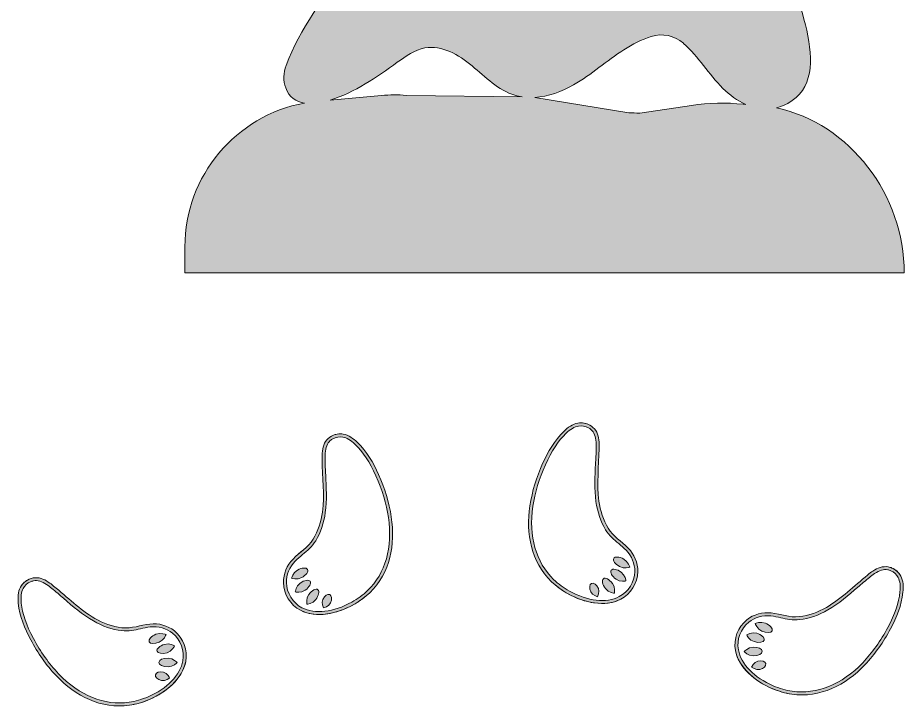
# Model space of a CAD drawing. Header units: millimetres. Extents: x 29 to 230, y -125 to -19.
# Drawn here: x 163.5 to 230.3, y -123.1 to -71 of the extents above; entities that cross this region are included whole.
import ezdxf

# ---------------------------------------------------------------- set-up
doc = ezdxf.new("R2010")
doc.units = ezdxf.units.MM
doc.header["$MEASUREMENT"] = 0
for name, color, linetype in [('e_0', 7, 'Continuous'), ('Layer 3', 7, 'Continuous'), ('Layer 4', 7, 'Continuous')]:
    doc.layers.add(name, color=color, linetype=linetype)

# ---------------------------------------------------------------- blocks, each defined once
blk = doc.blocks.new('block 4')
at = {"layer": 'e_0'}
h = blk.add_hatch(color=1, dxfattribs=at)
h.dxf.hatch_style = 2
edge = h.paths.add_edge_path()
edge.add_spline(control_points=[(187.143, -102.506), (187.058, -102.553), (186.978, -102.61), (186.906, -102.675), (186.581, -102.966), (186.476, -103.364), (186.446, -103.775), (186.434, -103.942), (186.434, -104.112), (186.437, -104.277), (186.464, -105.593), (186.639, -106.916), (186.458, -108.22), (186.36, -108.932), (186.139, -109.639), (185.765, -110.255), (185.364, -110.912), (184.767, -111.225), (184.252, -111.755), (183.797, -112.223), (183.521, -112.872), (183.531, -113.528), (183.544, -114.386), (184.055, -115.222), (184.82, -115.61), (186.013, -116.215), (187.552, -115.876), (188.777, -115.195), (189.251, -114.931), (189.678, -114.617), (190.02, -114.286), (191.577, -112.778), (191.96, -110.655), (191.649, -108.581), (191.484, -107.482), (191.147, -106.411), (190.693, -105.398), (190.295, -104.509), (189.798, -103.647), (189.094, -102.972), (188.794, -102.684), (188.442, -102.426), (188.032, -102.353), (187.73, -102.299), (187.411, -102.357), (187.143, -102.506), (187.143, -102.506), (187.143, -102.506), (187.143, -102.506)], knot_values=[0, 0, 0, 0, 1, 1, 1, 2, 2, 2, 3, 3, 3, 4, 4, 4, 5, 5, 5, 6, 6, 6, 7, 7, 7, 8, 8, 8, 9, 9, 9, 10, 10, 10, 11, 11, 11, 12, 12, 12, 13, 13, 13, 14, 14, 14, 15, 15, 15, 16, 16, 16, 16], degree=3, periodic=1)
edge = h.paths.add_edge_path()
edge.add_spline(control_points=[(187.252, -102.702), (187.477, -102.577), (187.747, -102.531), (187.993, -102.574), (188.296, -102.628), (188.596, -102.806), (188.939, -103.134), (189.529, -103.7), (190.022, -104.449), (190.488, -105.49), (190.956, -106.534), (191.272, -107.585), (191.426, -108.614), (191.765, -110.864), (191.209, -112.821), (189.863, -114.124), (189.531, -114.446), (189.118, -114.748), (188.668, -114.998), (187.307, -115.755), (185.906, -115.909), (184.921, -115.41), (184.236, -115.063), (183.768, -114.305), (183.756, -113.525), (183.747, -112.939), (183.986, -112.351), (184.413, -111.911), (184.59, -111.729), (184.783, -111.569), (184.97, -111.414), (185.32, -111.124), (185.681, -110.825), (185.957, -110.372), (186.326, -109.764), (186.57, -109.05), (186.681, -108.251), (186.811, -107.309), (186.76, -106.351), (186.711, -105.425), (186.691, -105.047), (186.67, -104.655), (186.662, -104.272), (186.659, -104.128), (186.658, -103.958), (186.67, -103.791), (186.702, -103.345), (186.821, -103.052), (187.056, -102.842), (187.115, -102.789), (187.181, -102.742), (187.252, -102.702)], knot_values=[0, 0, 0, 0, 0.352778, 0.352778, 0.352778, 0.705556, 0.705556, 0.705556, 1.058333, 1.058333, 1.058333, 1.411111, 1.411111, 1.411111, 1.763889, 1.763889, 1.763889, 2.116667, 2.116667, 2.116667, 2.469444, 2.469444, 2.469444, 2.822222, 2.822222, 2.822222, 3.175, 3.175, 3.175, 3.527778, 3.527778, 3.527778, 3.880556, 3.880556, 3.880556, 4.233333, 4.233333, 4.233333, 4.586111, 4.586111, 4.586111, 4.938889, 4.938889, 4.938889, 5.291667, 5.291667, 5.291667, 5.644444, 5.644444, 5.644444, 5.997222, 5.997222, 5.997222, 5.997222], degree=3, periodic=0)
edge.add_line((187.252, -102.702), (187.252, -102.702))
h = blk.add_hatch(color=1, dxfattribs=at)
h.dxf.hatch_style = 2
edge = h.paths.add_edge_path()
edge.add_spline(control_points=[(184.142, -113.2), (184.142, -113.2), (184.57, -113.336), (184.902, -113.152), (185.234, -112.967), (185.432, -112.69), (185.344, -112.532), (185.256, -112.374), (184.916, -112.395), (184.584, -112.58), (184.252, -112.764), (184.142, -113.2), (184.142, -113.2)], knot_values=[0, 0, 0, 0, 1, 1, 1, 2, 2, 2, 3, 3, 3, 4, 4, 4, 4], degree=3, periodic=1)
h = blk.add_hatch(color=1, dxfattribs=at)
h.dxf.hatch_style = 2
edge = h.paths.add_edge_path()
edge.add_spline(control_points=[(184.421, -114.23), (184.421, -114.23), (184.862, -114.316), (185.17, -114.094), (185.478, -113.872), (185.642, -113.573), (185.536, -113.427), (185.431, -113.28), (185.095, -113.341), (184.787, -113.563), (184.479, -113.785), (184.421, -114.23), (184.421, -114.23)], knot_values=[0, 0, 0, 0, 1, 1, 1, 2, 2, 2, 3, 3, 3, 4, 4, 4, 4], degree=3, periodic=1)
h = blk.add_hatch(color=1, dxfattribs=at)
h.dxf.hatch_style = 2
edge = h.paths.add_edge_path()
edge.add_spline(control_points=[(185.288, -115.154), (185.288, -115.154), (185.735, -115.106), (185.964, -114.804), (186.193, -114.501), (186.262, -114.167), (186.117, -114.058), (185.973, -113.949), (185.671, -114.106), (185.442, -114.409), (185.213, -114.712), (185.288, -115.154), (185.288, -115.154)], knot_values=[0, 0, 0, 0, 1, 1, 1, 2, 2, 2, 3, 3, 3, 4, 4, 4, 4], degree=3, periodic=1)
h = blk.add_hatch(color=1, dxfattribs=at)
h.dxf.hatch_style = 2
edge = h.paths.add_edge_path()
edge.add_spline(control_points=[(186.557, -115.417), (186.557, -115.417), (186.945, -115.324), (187.07, -115.048), (187.196, -114.772), (187.169, -114.49), (187.011, -114.418), (186.853, -114.346), (186.623, -114.512), (186.498, -114.788), (186.372, -115.063), (186.557, -115.417), (186.557, -115.417)], knot_values=[0, 0, 0, 0, 1, 1, 1, 2, 2, 2, 3, 3, 3, 4, 4, 4, 4], degree=3, periodic=1)
at = {"layer": 'e_0', "lineweight": 0}
for points, knots in [([(187.143, -102.506), (187.058, -102.553), (186.978, -102.61), (186.906, -102.675), (186.581, -102.966), (186.476, -103.364), (186.446, -103.775), (186.434, -103.942), (186.434, -104.112), (186.437, -104.277), (186.464, -105.593), (186.639, -106.916), (186.458, -108.22), (186.36, -108.932), (186.139, -109.639), (185.765, -110.255), (185.364, -110.912), (184.767, -111.225), (184.252, -111.755), (183.797, -112.223), (183.521, -112.872), (183.531, -113.528), (183.544, -114.386), (184.055, -115.222), (184.82, -115.61), (186.013, -116.215), (187.552, -115.876), (188.777, -115.195), (189.251, -114.931), (189.678, -114.617), (190.02, -114.286), (191.577, -112.778), (191.96, -110.655), (191.649, -108.581), (191.484, -107.482), (191.147, -106.411), (190.693, -105.398), (190.295, -104.509), (189.798, -103.647), (189.094, -102.972), (188.794, -102.684), (188.442, -102.426), (188.032, -102.353), (187.73, -102.299), (187.411, -102.357), (187.143, -102.506), (187.143, -102.506), (187.143, -102.506), (187.143, -102.506)], [0, 0, 0, 0, 1, 1, 1, 2, 2, 2, 3, 3, 3, 4, 4, 4, 5, 5, 5, 6, 6, 6, 7, 7, 7, 8, 8, 8, 9, 9, 9, 10, 10, 10, 11, 11, 11, 12, 12, 12, 13, 13, 13, 14, 14, 14, 15, 15, 15, 16, 16, 16, 16]), ([(187.252, -102.702), (187.477, -102.577), (187.747, -102.531), (187.993, -102.574), (188.296, -102.628), (188.596, -102.806), (188.939, -103.134), (189.529, -103.7), (190.022, -104.449), (190.488, -105.49), (190.956, -106.534), (191.272, -107.585), (191.426, -108.614), (191.765, -110.864), (191.209, -112.821), (189.863, -114.124), (189.531, -114.446), (189.118, -114.748), (188.668, -114.998), (187.307, -115.755), (185.906, -115.909), (184.921, -115.41), (184.236, -115.063), (183.768, -114.305), (183.756, -113.525), (183.747, -112.939), (183.986, -112.351), (184.413, -111.911), (184.59, -111.729), (184.783, -111.569), (184.97, -111.414), (185.32, -111.124), (185.681, -110.825), (185.957, -110.372), (186.326, -109.764), (186.57, -109.05), (186.681, -108.251), (186.811, -107.309), (186.76, -106.351), (186.711, -105.425), (186.691, -105.047), (186.67, -104.655), (186.662, -104.272), (186.659, -104.128), (186.658, -103.958), (186.67, -103.791), (186.702, -103.345), (186.821, -103.052), (187.056, -102.842), (187.115, -102.789), (187.181, -102.742), (187.252, -102.702)], [0, 0, 0, 0, 1, 1, 1, 2, 2, 2, 3, 3, 3, 4, 4, 4, 5, 5, 5, 6, 6, 6, 7, 7, 7, 8, 8, 8, 9, 9, 9, 10, 10, 10, 11, 11, 11, 12, 12, 12, 13, 13, 13, 14, 14, 14, 15, 15, 15, 16, 16, 16, 17, 17, 17, 17]), ([(184.142, -113.2), (184.142, -113.2), (184.57, -113.336), (184.902, -113.152), (185.234, -112.967), (185.432, -112.69), (185.344, -112.532), (185.256, -112.374), (184.916, -112.395), (184.584, -112.58), (184.252, -112.764), (184.142, -113.2), (184.142, -113.2)], [0, 0, 0, 0, 1, 1, 1, 2, 2, 2, 3, 3, 3, 4, 4, 4, 4]), ([(184.421, -114.23), (184.421, -114.23), (184.862, -114.316), (185.17, -114.094), (185.478, -113.872), (185.642, -113.573), (185.536, -113.427), (185.431, -113.28), (185.095, -113.341), (184.787, -113.563), (184.479, -113.785), (184.421, -114.23), (184.421, -114.23)], [0, 0, 0, 0, 1, 1, 1, 2, 2, 2, 3, 3, 3, 4, 4, 4, 4]), ([(185.288, -115.154), (185.288, -115.154), (185.735, -115.106), (185.964, -114.804), (186.193, -114.501), (186.262, -114.167), (186.117, -114.058), (185.973, -113.949), (185.671, -114.106), (185.442, -114.409), (185.213, -114.712), (185.288, -115.154), (185.288, -115.154)], [0, 0, 0, 0, 1, 1, 1, 2, 2, 2, 3, 3, 3, 4, 4, 4, 4]), ([(186.557, -115.417), (186.557, -115.417), (186.945, -115.324), (187.07, -115.048), (187.196, -114.772), (187.169, -114.49), (187.011, -114.418), (186.853, -114.346), (186.623, -114.512), (186.498, -114.788), (186.372, -115.063), (186.557, -115.417), (186.557, -115.417)], [0, 0, 0, 0, 1, 1, 1, 2, 2, 2, 3, 3, 3, 4, 4, 4, 4])]:
    blk.add_open_spline(points, degree=3, knots=knots, dxfattribs=at)
blk = doc.blocks.new('block 5')
at = {"layer": 'e_0'}
h = blk.add_hatch(color=1, dxfattribs=at)
h.dxf.hatch_style = 2
edge = h.paths.add_edge_path()
edge.add_spline(control_points=[(164.403, -113.255), (164.121, -113.376), (163.88, -113.593), (163.737, -113.864), (163.544, -114.233), (163.532, -114.67), (163.576, -115.083), (163.678, -116.052), (164.055, -116.973), (164.513, -117.833), (165.035, -118.813), (165.675, -119.735), (166.443, -120.539), (167.891, -122.056), (169.804, -123.054), (171.949, -122.747), (172.42, -122.68), (172.93, -122.536), (173.429, -122.323), (174.718, -121.772), (175.929, -120.763), (176.182, -119.45), (176.345, -118.608), (175.996, -117.692), (175.327, -117.155), (174.814, -116.745), (174.133, -116.566), (173.484, -116.639), (172.749, -116.721), (172.136, -117.002), (171.371, -116.915), (170.655, -116.833), (169.961, -116.574), (169.338, -116.216), (168.197, -115.56), (167.259, -114.611), (166.235, -113.783), (166.107, -113.679), (165.973, -113.575), (165.833, -113.482), (165.49, -113.254), (165.111, -113.093), (164.682, -113.171), (164.586, -113.189), (164.493, -113.217), (164.403, -113.255), (164.403, -113.255), (164.403, -113.255), (164.403, -113.255)], knot_values=[0, 0, 0, 0, 1, 1, 1, 2, 2, 2, 3, 3, 3, 4, 4, 4, 5, 5, 5, 6, 6, 6, 7, 7, 7, 8, 8, 8, 9, 9, 9, 10, 10, 10, 11, 11, 11, 12, 12, 12, 13, 13, 13, 14, 14, 14, 15, 15, 15, 16, 16, 16, 16], degree=3, periodic=1)
edge = h.paths.add_edge_path()
edge.add_spline(control_points=[(164.492, -113.462), (164.566, -113.43), (164.644, -113.407), (164.722, -113.392), (165.032, -113.336), (165.336, -113.422), (165.709, -113.669), (165.848, -113.762), (165.982, -113.867), (166.094, -113.958), (166.392, -114.199), (166.688, -114.455), (166.975, -114.703), (167.676, -115.31), (168.402, -115.937), (169.226, -116.411), (169.926, -116.813), (170.639, -117.058), (171.346, -117.138), (171.873, -117.198), (172.331, -117.096), (172.774, -116.997), (173.011, -116.945), (173.256, -116.89), (173.509, -116.862), (174.118, -116.794), (174.729, -116.965), (175.186, -117.331), (175.796, -117.819), (176.107, -118.653), (175.962, -119.407), (175.753, -120.492), (174.773, -121.504), (173.34, -122.116), (172.867, -122.318), (172.375, -122.459), (171.917, -122.525), (170.063, -122.79), (168.176, -122.03), (166.605, -120.383), (165.887, -119.631), (165.249, -118.737), (164.711, -117.727), (164.175, -116.721), (163.885, -115.873), (163.799, -115.06), (163.75, -114.588), (163.793, -114.241), (163.936, -113.969), (164.053, -113.748), (164.255, -113.563), (164.492, -113.462)], knot_values=[0, 0, 0, 0, 0.352778, 0.352778, 0.352778, 0.705556, 0.705556, 0.705556, 1.058333, 1.058333, 1.058333, 1.411111, 1.411111, 1.411111, 1.763889, 1.763889, 1.763889, 2.116667, 2.116667, 2.116667, 2.469444, 2.469444, 2.469444, 2.822222, 2.822222, 2.822222, 3.175, 3.175, 3.175, 3.527778, 3.527778, 3.527778, 3.880556, 3.880556, 3.880556, 4.233333, 4.233333, 4.233333, 4.586111, 4.586111, 4.586111, 4.938889, 4.938889, 4.938889, 5.291667, 5.291667, 5.291667, 5.644444, 5.644444, 5.644444, 5.997222, 5.997222, 5.997222, 5.997222], degree=3, periodic=0)
edge.add_line((164.492, -113.462), (164.492, -113.462))
h = blk.add_hatch(color=1, dxfattribs=at)
h.dxf.hatch_style = 2
edge = h.paths.add_edge_path()
edge.add_spline(control_points=[(174.693, -117.438), (174.693, -117.438), (174.538, -117.859), (174.189, -118.009), (173.84, -118.158), (173.5, -118.144), (173.429, -117.978), (173.358, -117.811), (173.583, -117.556), (173.932, -117.407), (174.281, -117.257), (174.693, -117.438), (174.693, -117.438)], knot_values=[0, 0, 0, 0, 1, 1, 1, 2, 2, 2, 3, 3, 3, 4, 4, 4, 4], degree=3, periodic=1)
h = blk.add_hatch(color=1, dxfattribs=at)
h.dxf.hatch_style = 2
edge = h.paths.add_edge_path()
edge.add_spline(control_points=[(175.336, -118.289), (175.336, -118.289), (175.134, -118.69), (174.77, -118.798), (174.405, -118.905), (174.069, -118.851), (174.018, -118.678), (173.967, -118.505), (174.22, -118.277), (174.584, -118.17), (174.949, -118.062), (175.336, -118.289), (175.336, -118.289)], knot_values=[0, 0, 0, 0, 1, 1, 1, 2, 2, 2, 3, 3, 3, 4, 4, 4, 4], degree=3, periodic=1)
h = blk.add_hatch(color=1, dxfattribs=at)
h.dxf.hatch_style = 2
edge = h.paths.add_edge_path()
edge.add_spline(control_points=[(175.535, -119.541), (175.535, -119.541), (175.223, -119.864), (174.844, -119.86), (174.464, -119.855), (174.158, -119.705), (174.16, -119.524), (174.163, -119.343), (174.472, -119.201), (174.852, -119.205), (175.231, -119.21), (175.535, -119.541), (175.535, -119.541)], knot_values=[0, 0, 0, 0, 1, 1, 1, 2, 2, 2, 3, 3, 3, 4, 4, 4, 4], degree=3, periodic=1)
h = blk.add_hatch(color=1, dxfattribs=at)
h.dxf.hatch_style = 2
edge = h.paths.add_edge_path()
edge.add_spline(control_points=[(174.965, -120.704), (174.965, -120.704), (174.654, -120.953), (174.359, -120.884), (174.064, -120.814), (173.857, -120.62), (173.897, -120.451), (173.938, -120.282), (174.209, -120.202), (174.504, -120.272), (174.799, -120.342), (174.965, -120.704), (174.965, -120.704)], knot_values=[0, 0, 0, 0, 1, 1, 1, 2, 2, 2, 3, 3, 3, 4, 4, 4, 4], degree=3, periodic=1)
at = {"layer": 'e_0', "lineweight": 0}
for points, knots in [([(164.403, -113.255), (164.121, -113.376), (163.88, -113.593), (163.737, -113.864), (163.544, -114.233), (163.532, -114.67), (163.576, -115.083), (163.678, -116.052), (164.055, -116.973), (164.513, -117.833), (165.035, -118.813), (165.675, -119.735), (166.443, -120.539), (167.891, -122.056), (169.804, -123.054), (171.949, -122.747), (172.42, -122.68), (172.93, -122.536), (173.429, -122.323), (174.718, -121.772), (175.929, -120.763), (176.182, -119.45), (176.345, -118.608), (175.996, -117.692), (175.327, -117.155), (174.814, -116.745), (174.133, -116.566), (173.484, -116.639), (172.749, -116.721), (172.136, -117.002), (171.371, -116.915), (170.655, -116.833), (169.961, -116.574), (169.338, -116.216), (168.197, -115.56), (167.259, -114.611), (166.235, -113.783), (166.107, -113.679), (165.973, -113.575), (165.833, -113.482), (165.49, -113.254), (165.111, -113.093), (164.682, -113.171), (164.586, -113.189), (164.493, -113.217), (164.403, -113.255), (164.403, -113.255), (164.403, -113.255), (164.403, -113.255)], [0, 0, 0, 0, 1, 1, 1, 2, 2, 2, 3, 3, 3, 4, 4, 4, 5, 5, 5, 6, 6, 6, 7, 7, 7, 8, 8, 8, 9, 9, 9, 10, 10, 10, 11, 11, 11, 12, 12, 12, 13, 13, 13, 14, 14, 14, 15, 15, 15, 16, 16, 16, 16]), ([(164.492, -113.462), (164.566, -113.43), (164.644, -113.407), (164.722, -113.392), (165.032, -113.336), (165.336, -113.422), (165.709, -113.669), (165.848, -113.762), (165.982, -113.867), (166.094, -113.958), (166.392, -114.199), (166.688, -114.455), (166.975, -114.703), (167.676, -115.31), (168.402, -115.937), (169.226, -116.411), (169.926, -116.813), (170.639, -117.058), (171.346, -117.138), (171.873, -117.198), (172.331, -117.096), (172.774, -116.997), (173.011, -116.945), (173.256, -116.89), (173.509, -116.862), (174.118, -116.794), (174.729, -116.965), (175.186, -117.331), (175.796, -117.819), (176.107, -118.653), (175.962, -119.407), (175.753, -120.492), (174.773, -121.504), (173.34, -122.116), (172.867, -122.318), (172.375, -122.459), (171.917, -122.525), (170.063, -122.79), (168.176, -122.03), (166.605, -120.383), (165.887, -119.631), (165.249, -118.737), (164.711, -117.727), (164.175, -116.721), (163.885, -115.873), (163.799, -115.06), (163.75, -114.588), (163.793, -114.241), (163.936, -113.969), (164.053, -113.748), (164.255, -113.563), (164.492, -113.462)], [0, 0, 0, 0, 1, 1, 1, 2, 2, 2, 3, 3, 3, 4, 4, 4, 5, 5, 5, 6, 6, 6, 7, 7, 7, 8, 8, 8, 9, 9, 9, 10, 10, 10, 11, 11, 11, 12, 12, 12, 13, 13, 13, 14, 14, 14, 15, 15, 15, 16, 16, 16, 17, 17, 17, 17]), ([(174.693, -117.438), (174.693, -117.438), (174.538, -117.859), (174.189, -118.009), (173.84, -118.158), (173.5, -118.144), (173.429, -117.978), (173.358, -117.811), (173.583, -117.556), (173.932, -117.407), (174.281, -117.257), (174.693, -117.438), (174.693, -117.438)], [0, 0, 0, 0, 1, 1, 1, 2, 2, 2, 3, 3, 3, 4, 4, 4, 4]), ([(175.336, -118.289), (175.336, -118.289), (175.134, -118.69), (174.77, -118.798), (174.405, -118.905), (174.069, -118.851), (174.018, -118.678), (173.967, -118.505), (174.22, -118.277), (174.584, -118.17), (174.949, -118.062), (175.336, -118.289), (175.336, -118.289)], [0, 0, 0, 0, 1, 1, 1, 2, 2, 2, 3, 3, 3, 4, 4, 4, 4]), ([(175.535, -119.541), (175.535, -119.541), (175.223, -119.864), (174.844, -119.86), (174.464, -119.855), (174.158, -119.705), (174.16, -119.524), (174.163, -119.343), (174.472, -119.201), (174.852, -119.205), (175.231, -119.21), (175.535, -119.541), (175.535, -119.541)], [0, 0, 0, 0, 1, 1, 1, 2, 2, 2, 3, 3, 3, 4, 4, 4, 4]), ([(174.965, -120.704), (174.965, -120.704), (174.654, -120.953), (174.359, -120.884), (174.064, -120.814), (173.857, -120.62), (173.897, -120.451), (173.938, -120.282), (174.209, -120.202), (174.504, -120.272), (174.799, -120.342), (174.965, -120.704), (174.965, -120.704)], [0, 0, 0, 0, 1, 1, 1, 2, 2, 2, 3, 3, 3, 4, 4, 4, 4])]:
    blk.add_open_spline(points, degree=3, knots=knots, dxfattribs=at)
blk = doc.blocks.new('block 6')
at = {"layer": 'e_0'}
h = blk.add_hatch(color=1, dxfattribs=at)
h.dxf.hatch_style = 2
edge = h.paths.add_edge_path()
edge.add_spline(control_points=[(206.588, -101.676), (206.32, -101.527), (206.001, -101.469), (205.698, -101.523), (205.289, -101.596), (204.936, -101.854), (204.636, -102.142), (203.933, -102.816), (203.436, -103.678), (203.037, -104.568), (202.583, -105.581), (202.247, -106.651), (202.082, -107.75), (201.77, -109.825), (202.154, -111.948), (203.711, -113.455), (204.053, -113.787), (204.48, -114.101), (204.953, -114.364), (206.179, -115.046), (207.718, -115.385), (208.911, -114.78), (209.676, -114.392), (210.186, -113.556), (210.2, -112.698), (210.21, -112.042), (209.934, -111.393), (209.478, -110.925), (208.963, -110.394), (208.366, -110.082), (207.966, -109.425), (207.591, -108.808), (207.371, -108.102), (207.272, -107.39), (207.092, -106.086), (207.266, -104.763), (207.293, -103.447), (207.297, -103.282), (207.297, -103.112), (207.285, -102.945), (207.255, -102.534), (207.149, -102.136), (206.825, -101.844), (206.753, -101.779), (206.673, -101.723), (206.588, -101.676), (206.588, -101.676), (206.588, -101.676), (206.588, -101.676)], knot_values=[0, 0, 0, 0, 1, 1, 1, 2, 2, 2, 3, 3, 3, 4, 4, 4, 5, 5, 5, 6, 6, 6, 7, 7, 7, 8, 8, 8, 9, 9, 9, 10, 10, 10, 11, 11, 11, 12, 12, 12, 13, 13, 13, 14, 14, 14, 15, 15, 15, 16, 16, 16, 16], degree=3, periodic=1)
edge = h.paths.add_edge_path()
edge.add_spline(control_points=[(206.478, -101.872), (206.55, -101.912), (206.616, -101.959), (206.675, -102.012), (206.909, -102.222), (207.028, -102.515), (207.061, -102.961), (207.073, -103.128), (207.071, -103.298), (207.068, -103.442), (207.061, -103.825), (207.04, -104.217), (207.02, -104.595), (206.97, -105.521), (206.919, -106.478), (207.05, -107.421), (207.161, -108.22), (207.404, -108.933), (207.774, -109.541), (208.05, -109.995), (208.411, -110.294), (208.76, -110.584), (208.947, -110.739), (209.14, -110.899), (209.317, -111.081), (209.744, -111.521), (209.984, -112.109), (209.975, -112.694), (209.963, -113.475), (209.494, -114.232), (208.809, -114.58), (207.824, -115.079), (206.423, -114.925), (205.062, -114.168), (204.613, -113.918), (204.2, -113.616), (203.867, -113.294), (202.521, -111.991), (201.966, -110.034), (202.304, -107.784), (202.459, -106.755), (202.774, -105.704), (203.242, -104.66), (203.709, -103.619), (204.201, -102.87), (204.792, -102.304), (205.134, -101.976), (205.435, -101.798), (205.738, -101.744), (205.984, -101.701), (206.254, -101.747), (206.478, -101.872)], knot_values=[0, 0, 0, 0, 0.352778, 0.352778, 0.352778, 0.705556, 0.705556, 0.705556, 1.058333, 1.058333, 1.058333, 1.411111, 1.411111, 1.411111, 1.763889, 1.763889, 1.763889, 2.116667, 2.116667, 2.116667, 2.469444, 2.469444, 2.469444, 2.822222, 2.822222, 2.822222, 3.175, 3.175, 3.175, 3.527778, 3.527778, 3.527778, 3.880556, 3.880556, 3.880556, 4.233333, 4.233333, 4.233333, 4.586111, 4.586111, 4.586111, 4.938889, 4.938889, 4.938889, 5.291667, 5.291667, 5.291667, 5.644444, 5.644444, 5.644444, 5.997222, 5.997222, 5.997222, 5.997222], degree=3, periodic=0)
edge.add_line((206.478, -101.872), (206.478, -101.872))
h = blk.add_hatch(color=1, dxfattribs=at)
h.dxf.hatch_style = 2
edge = h.paths.add_edge_path()
edge.add_spline(control_points=[(209.588, -112.37), (209.588, -112.37), (209.16, -112.506), (208.828, -112.322), (208.497, -112.137), (208.299, -111.86), (208.387, -111.702), (208.475, -111.544), (208.815, -111.565), (209.147, -111.75), (209.478, -111.934), (209.588, -112.37), (209.588, -112.37)], knot_values=[0, 0, 0, 0, 1, 1, 1, 2, 2, 2, 3, 3, 3, 4, 4, 4, 4], degree=3, periodic=1)
h = blk.add_hatch(color=1, dxfattribs=at)
h.dxf.hatch_style = 2
edge = h.paths.add_edge_path()
edge.add_spline(control_points=[(209.31, -113.4), (209.31, -113.4), (208.869, -113.486), (208.561, -113.264), (208.253, -113.042), (208.089, -112.743), (208.194, -112.596), (208.3, -112.45), (208.635, -112.511), (208.943, -112.733), (209.251, -112.955), (209.31, -113.4), (209.31, -113.4)], knot_values=[0, 0, 0, 0, 1, 1, 1, 2, 2, 2, 3, 3, 3, 4, 4, 4, 4], degree=3, periodic=1)
h = blk.add_hatch(color=1, dxfattribs=at)
h.dxf.hatch_style = 2
edge = h.paths.add_edge_path()
edge.add_spline(control_points=[(208.442, -114.324), (208.442, -114.324), (207.996, -114.276), (207.767, -113.973), (207.538, -113.671), (207.469, -113.337), (207.613, -113.228), (207.757, -113.119), (208.06, -113.276), (208.289, -113.579), (208.518, -113.881), (208.442, -114.324), (208.442, -114.324)], knot_values=[0, 0, 0, 0, 1, 1, 1, 2, 2, 2, 3, 3, 3, 4, 4, 4, 4], degree=3, periodic=1)
h = blk.add_hatch(color=1, dxfattribs=at)
h.dxf.hatch_style = 2
edge = h.paths.add_edge_path()
edge.add_spline(control_points=[(207.174, -114.587), (207.174, -114.587), (206.786, -114.493), (206.66, -114.217), (206.535, -113.942), (206.562, -113.66), (206.72, -113.588), (206.878, -113.516), (207.107, -113.681), (207.233, -113.957), (207.358, -114.233), (207.174, -114.587), (207.174, -114.587)], knot_values=[0, 0, 0, 0, 1, 1, 1, 2, 2, 2, 3, 3, 3, 4, 4, 4, 4], degree=3, periodic=1)
at = {"layer": 'e_0', "lineweight": 0}
for points, knots in [([(206.588, -101.676), (206.32, -101.527), (206.001, -101.469), (205.698, -101.523), (205.289, -101.596), (204.936, -101.854), (204.636, -102.142), (203.933, -102.816), (203.436, -103.678), (203.037, -104.568), (202.583, -105.581), (202.247, -106.651), (202.082, -107.75), (201.77, -109.825), (202.154, -111.948), (203.711, -113.455), (204.053, -113.787), (204.48, -114.101), (204.953, -114.364), (206.179, -115.046), (207.718, -115.385), (208.911, -114.78), (209.676, -114.392), (210.186, -113.556), (210.2, -112.698), (210.21, -112.042), (209.934, -111.393), (209.478, -110.925), (208.963, -110.394), (208.366, -110.082), (207.966, -109.425), (207.591, -108.808), (207.371, -108.102), (207.272, -107.39), (207.092, -106.086), (207.266, -104.763), (207.293, -103.447), (207.297, -103.282), (207.297, -103.112), (207.285, -102.945), (207.255, -102.534), (207.149, -102.136), (206.825, -101.844), (206.753, -101.779), (206.673, -101.723), (206.588, -101.676), (206.588, -101.676), (206.588, -101.676), (206.588, -101.676)], [0, 0, 0, 0, 1, 1, 1, 2, 2, 2, 3, 3, 3, 4, 4, 4, 5, 5, 5, 6, 6, 6, 7, 7, 7, 8, 8, 8, 9, 9, 9, 10, 10, 10, 11, 11, 11, 12, 12, 12, 13, 13, 13, 14, 14, 14, 15, 15, 15, 16, 16, 16, 16]), ([(206.478, -101.872), (206.55, -101.912), (206.616, -101.959), (206.675, -102.012), (206.909, -102.222), (207.028, -102.515), (207.061, -102.961), (207.073, -103.128), (207.071, -103.298), (207.068, -103.442), (207.061, -103.825), (207.04, -104.217), (207.02, -104.595), (206.97, -105.521), (206.919, -106.478), (207.05, -107.421), (207.161, -108.22), (207.404, -108.933), (207.774, -109.541), (208.05, -109.995), (208.411, -110.294), (208.76, -110.584), (208.947, -110.739), (209.14, -110.899), (209.317, -111.081), (209.744, -111.521), (209.984, -112.109), (209.975, -112.694), (209.963, -113.475), (209.494, -114.232), (208.809, -114.58), (207.824, -115.079), (206.423, -114.925), (205.062, -114.168), (204.613, -113.918), (204.2, -113.616), (203.867, -113.294), (202.521, -111.991), (201.966, -110.034), (202.304, -107.784), (202.459, -106.755), (202.774, -105.704), (203.242, -104.66), (203.709, -103.619), (204.201, -102.87), (204.792, -102.304), (205.134, -101.976), (205.435, -101.798), (205.738, -101.744), (205.984, -101.701), (206.254, -101.747), (206.478, -101.872)], [0, 0, 0, 0, 1, 1, 1, 2, 2, 2, 3, 3, 3, 4, 4, 4, 5, 5, 5, 6, 6, 6, 7, 7, 7, 8, 8, 8, 9, 9, 9, 10, 10, 10, 11, 11, 11, 12, 12, 12, 13, 13, 13, 14, 14, 14, 15, 15, 15, 16, 16, 16, 17, 17, 17, 17]), ([(209.588, -112.37), (209.588, -112.37), (209.16, -112.506), (208.828, -112.322), (208.497, -112.137), (208.299, -111.86), (208.387, -111.702), (208.475, -111.544), (208.815, -111.565), (209.147, -111.75), (209.478, -111.934), (209.588, -112.37), (209.588, -112.37)], [0, 0, 0, 0, 1, 1, 1, 2, 2, 2, 3, 3, 3, 4, 4, 4, 4]), ([(209.31, -113.4), (209.31, -113.4), (208.869, -113.486), (208.561, -113.264), (208.253, -113.042), (208.089, -112.743), (208.194, -112.596), (208.3, -112.45), (208.635, -112.511), (208.943, -112.733), (209.251, -112.955), (209.31, -113.4), (209.31, -113.4)], [0, 0, 0, 0, 1, 1, 1, 2, 2, 2, 3, 3, 3, 4, 4, 4, 4]), ([(208.442, -114.324), (208.442, -114.324), (207.996, -114.276), (207.767, -113.973), (207.538, -113.671), (207.469, -113.337), (207.613, -113.228), (207.757, -113.119), (208.06, -113.276), (208.289, -113.579), (208.518, -113.881), (208.442, -114.324), (208.442, -114.324)], [0, 0, 0, 0, 1, 1, 1, 2, 2, 2, 3, 3, 3, 4, 4, 4, 4]), ([(207.174, -114.587), (207.174, -114.587), (206.786, -114.493), (206.66, -114.217), (206.535, -113.942), (206.562, -113.66), (206.72, -113.588), (206.878, -113.516), (207.107, -113.681), (207.233, -113.957), (207.358, -114.233), (207.174, -114.587), (207.174, -114.587)], [0, 0, 0, 0, 1, 1, 1, 2, 2, 2, 3, 3, 3, 4, 4, 4, 4])]:
    blk.add_open_spline(points, degree=3, knots=knots, dxfattribs=at)
blk = doc.blocks.new('block 7')
at = {"layer": 'e_0'}
h = blk.add_hatch(color=1, dxfattribs=at)
h.dxf.hatch_style = 2
edge = h.paths.add_edge_path()
edge.add_spline(control_points=[(229.327, -112.425), (229.238, -112.387), (229.144, -112.358), (229.049, -112.341), (228.62, -112.263), (228.24, -112.424), (227.897, -112.652), (227.758, -112.745), (227.624, -112.849), (227.495, -112.953), (226.472, -113.781), (225.533, -114.73), (224.392, -115.386), (223.769, -115.744), (223.076, -116.003), (222.359, -116.084), (221.594, -116.171), (220.982, -115.891), (220.247, -115.809), (219.598, -115.736), (218.916, -115.915), (218.404, -116.325), (217.734, -116.861), (217.386, -117.777), (217.548, -118.62), (217.802, -119.933), (219.012, -120.942), (220.302, -121.493), (220.8, -121.705), (221.31, -121.85), (221.782, -121.917), (223.927, -122.224), (225.84, -121.226), (227.288, -119.709), (228.055, -118.905), (228.695, -117.983), (229.218, -117.003), (229.676, -116.143), (230.053, -115.222), (230.155, -114.253), (230.198, -113.839), (230.187, -113.402), (229.993, -113.034), (229.85, -112.763), (229.609, -112.545), (229.327, -112.425), (229.327, -112.425), (229.327, -112.425), (229.327, -112.425)], knot_values=[0, 0, 0, 0, 1, 1, 1, 2, 2, 2, 3, 3, 3, 4, 4, 4, 5, 5, 5, 6, 6, 6, 7, 7, 7, 8, 8, 8, 9, 9, 9, 10, 10, 10, 11, 11, 11, 12, 12, 12, 13, 13, 13, 14, 14, 14, 15, 15, 15, 16, 16, 16, 16], degree=3, periodic=1)
edge = h.paths.add_edge_path()
edge.add_spline(control_points=[(229.239, -112.632), (229.476, -112.733), (229.678, -112.918), (229.794, -113.139), (229.937, -113.411), (229.981, -113.758), (229.931, -114.23), (229.846, -115.043), (229.556, -115.891), (229.019, -116.897), (228.481, -117.907), (227.844, -118.8), (227.125, -119.553), (225.554, -121.199), (223.668, -121.96), (221.813, -121.695), (221.355, -121.629), (220.863, -121.488), (220.39, -121.286), (218.958, -120.674), (217.978, -119.662), (217.769, -118.577), (217.623, -117.823), (217.935, -116.989), (218.544, -116.501), (219.002, -116.135), (219.613, -115.964), (220.222, -116.032), (220.474, -116.06), (220.719, -116.115), (220.956, -116.167), (221.399, -116.266), (221.857, -116.368), (222.385, -116.308), (223.092, -116.228), (223.805, -115.983), (224.504, -115.581), (225.329, -115.106), (226.054, -114.479), (226.755, -113.873), (227.042, -113.625), (227.339, -113.369), (227.637, -113.128), (227.749, -113.037), (227.882, -112.932), (228.022, -112.839), (228.394, -112.591), (228.699, -112.506), (229.009, -112.562), (229.087, -112.576), (229.164, -112.6), (229.239, -112.632)], knot_values=[0, 0, 0, 0, 0.352778, 0.352778, 0.352778, 0.705556, 0.705556, 0.705556, 1.058333, 1.058333, 1.058333, 1.411111, 1.411111, 1.411111, 1.763889, 1.763889, 1.763889, 2.116667, 2.116667, 2.116667, 2.469444, 2.469444, 2.469444, 2.822222, 2.822222, 2.822222, 3.175, 3.175, 3.175, 3.527778, 3.527778, 3.527778, 3.880556, 3.880556, 3.880556, 4.233333, 4.233333, 4.233333, 4.586111, 4.586111, 4.586111, 4.938889, 4.938889, 4.938889, 5.291667, 5.291667, 5.291667, 5.644444, 5.644444, 5.644444, 5.997222, 5.997222, 5.997222, 5.997222], degree=3, periodic=0)
edge.add_line((229.239, -112.632), (229.239, -112.632))
h = blk.add_hatch(color=1, dxfattribs=at)
h.dxf.hatch_style = 2
edge = h.paths.add_edge_path()
edge.add_spline(control_points=[(219.038, -116.607), (219.038, -116.607), (219.192, -117.029), (219.541, -117.178), (219.89, -117.328), (220.231, -117.314), (220.302, -117.147), (220.373, -116.981), (220.148, -116.725), (219.798, -116.576), (219.449, -116.427), (219.038, -116.607), (219.038, -116.607)], knot_values=[0, 0, 0, 0, 1, 1, 1, 2, 2, 2, 3, 3, 3, 4, 4, 4, 4], degree=3, periodic=1)
h = blk.add_hatch(color=1, dxfattribs=at)
h.dxf.hatch_style = 2
edge = h.paths.add_edge_path()
edge.add_spline(control_points=[(218.394, -117.459), (218.394, -117.459), (218.597, -117.86), (218.961, -117.967), (219.325, -118.075), (219.662, -118.021), (219.713, -117.848), (219.764, -117.675), (219.51, -117.447), (219.146, -117.34), (218.782, -117.232), (218.394, -117.459), (218.394, -117.459)], knot_values=[0, 0, 0, 0, 1, 1, 1, 2, 2, 2, 3, 3, 3, 4, 4, 4, 4], degree=3, periodic=1)
h = blk.add_hatch(color=1, dxfattribs=at)
h.dxf.hatch_style = 2
edge = h.paths.add_edge_path()
edge.add_spline(control_points=[(218.195, -118.711), (218.195, -118.711), (218.507, -119.034), (218.887, -119.03), (219.266, -119.025), (219.572, -118.875), (219.57, -118.694), (219.568, -118.513), (219.258, -118.37), (218.879, -118.375), (218.499, -118.38), (218.195, -118.711), (218.195, -118.711)], knot_values=[0, 0, 0, 0, 1, 1, 1, 2, 2, 2, 3, 3, 3, 4, 4, 4, 4], degree=3, periodic=1)
h = blk.add_hatch(color=1, dxfattribs=at)
h.dxf.hatch_style = 2
edge = h.paths.add_edge_path()
edge.add_spline(control_points=[(218.765, -119.874), (218.765, -119.874), (219.077, -120.123), (219.372, -120.053), (219.667, -119.983), (219.873, -119.79), (219.833, -119.621), (219.793, -119.452), (219.522, -119.372), (219.227, -119.442), (218.932, -119.512), (218.765, -119.874), (218.765, -119.874)], knot_values=[0, 0, 0, 0, 1, 1, 1, 2, 2, 2, 3, 3, 3, 4, 4, 4, 4], degree=3, periodic=1)
at = {"layer": 'e_0', "lineweight": 0}
for points, knots in [([(229.327, -112.425), (229.238, -112.387), (229.144, -112.358), (229.049, -112.341), (228.62, -112.263), (228.24, -112.424), (227.897, -112.652), (227.758, -112.745), (227.624, -112.849), (227.495, -112.953), (226.472, -113.781), (225.533, -114.73), (224.392, -115.386), (223.769, -115.744), (223.076, -116.003), (222.359, -116.084), (221.594, -116.171), (220.982, -115.891), (220.247, -115.809), (219.598, -115.736), (218.916, -115.915), (218.404, -116.325), (217.734, -116.861), (217.386, -117.777), (217.548, -118.62), (217.802, -119.933), (219.012, -120.942), (220.302, -121.493), (220.8, -121.705), (221.31, -121.85), (221.782, -121.917), (223.927, -122.224), (225.84, -121.226), (227.288, -119.709), (228.055, -118.905), (228.695, -117.983), (229.218, -117.003), (229.676, -116.143), (230.053, -115.222), (230.155, -114.253), (230.198, -113.839), (230.187, -113.402), (229.993, -113.034), (229.85, -112.763), (229.609, -112.545), (229.327, -112.425), (229.327, -112.425), (229.327, -112.425), (229.327, -112.425)], [0, 0, 0, 0, 1, 1, 1, 2, 2, 2, 3, 3, 3, 4, 4, 4, 5, 5, 5, 6, 6, 6, 7, 7, 7, 8, 8, 8, 9, 9, 9, 10, 10, 10, 11, 11, 11, 12, 12, 12, 13, 13, 13, 14, 14, 14, 15, 15, 15, 16, 16, 16, 16]), ([(229.239, -112.632), (229.476, -112.733), (229.678, -112.918), (229.794, -113.139), (229.937, -113.411), (229.981, -113.758), (229.931, -114.23), (229.846, -115.043), (229.556, -115.891), (229.019, -116.897), (228.481, -117.907), (227.844, -118.8), (227.125, -119.553), (225.554, -121.199), (223.668, -121.96), (221.813, -121.695), (221.355, -121.629), (220.863, -121.488), (220.39, -121.286), (218.958, -120.674), (217.978, -119.662), (217.769, -118.577), (217.623, -117.823), (217.935, -116.989), (218.544, -116.501), (219.002, -116.135), (219.613, -115.964), (220.222, -116.032), (220.474, -116.06), (220.719, -116.115), (220.956, -116.167), (221.399, -116.266), (221.857, -116.368), (222.385, -116.308), (223.092, -116.228), (223.805, -115.983), (224.504, -115.581), (225.329, -115.106), (226.054, -114.479), (226.755, -113.873), (227.042, -113.625), (227.339, -113.369), (227.637, -113.128), (227.749, -113.037), (227.882, -112.932), (228.022, -112.839), (228.394, -112.591), (228.699, -112.506), (229.009, -112.562), (229.087, -112.576), (229.164, -112.6), (229.239, -112.632)], [0, 0, 0, 0, 1, 1, 1, 2, 2, 2, 3, 3, 3, 4, 4, 4, 5, 5, 5, 6, 6, 6, 7, 7, 7, 8, 8, 8, 9, 9, 9, 10, 10, 10, 11, 11, 11, 12, 12, 12, 13, 13, 13, 14, 14, 14, 15, 15, 15, 16, 16, 16, 17, 17, 17, 17]), ([(219.038, -116.607), (219.038, -116.607), (219.192, -117.029), (219.541, -117.178), (219.89, -117.328), (220.231, -117.314), (220.302, -117.147), (220.373, -116.981), (220.148, -116.725), (219.798, -116.576), (219.449, -116.427), (219.038, -116.607), (219.038, -116.607)], [0, 0, 0, 0, 1, 1, 1, 2, 2, 2, 3, 3, 3, 4, 4, 4, 4]), ([(218.394, -117.459), (218.394, -117.459), (218.597, -117.86), (218.961, -117.967), (219.325, -118.075), (219.662, -118.021), (219.713, -117.848), (219.764, -117.675), (219.51, -117.447), (219.146, -117.34), (218.782, -117.232), (218.394, -117.459), (218.394, -117.459)], [0, 0, 0, 0, 1, 1, 1, 2, 2, 2, 3, 3, 3, 4, 4, 4, 4]), ([(218.195, -118.711), (218.195, -118.711), (218.507, -119.034), (218.887, -119.03), (219.266, -119.025), (219.572, -118.875), (219.57, -118.694), (219.568, -118.513), (219.258, -118.37), (218.879, -118.375), (218.499, -118.38), (218.195, -118.711), (218.195, -118.711)], [0, 0, 0, 0, 1, 1, 1, 2, 2, 2, 3, 3, 3, 4, 4, 4, 4]), ([(218.765, -119.874), (218.765, -119.874), (219.077, -120.123), (219.372, -120.053), (219.667, -119.983), (219.873, -119.79), (219.833, -119.621), (219.793, -119.452), (219.522, -119.372), (219.227, -119.442), (218.932, -119.512), (218.765, -119.874), (218.765, -119.874)], [0, 0, 0, 0, 1, 1, 1, 2, 2, 2, 3, 3, 3, 4, 4, 4, 4])]:
    blk.add_open_spline(points, degree=3, knots=knots, dxfattribs=at)

msp = doc.modelspace()

# ---------------------------------------------------------------- hatches: boundary and pattern name
at = {"layer": 'Layer 3'}
h = msp.add_hatch(color=1, dxfattribs=at)
h.dxf.hatch_style = 2
edge = h.paths.add_edge_path()
edge.add_spline(control_points=[(220.639, -77.797), (220.648, -77.795), (220.658, -77.793), (220.668, -77.79), (225.549, -76.365), (221.936, -69.599), (221.442, -66.775), (220.979, -64.12), (221.723, -61.428), (222.144, -58.766), (223.678, -49.064), (220.309, -37.39), (213.14, -29.769), (213.225, -29.703), (213.309, -29.634), (213.39, -29.559), (214.542, -28.488), (214.749, -26.837), (213.851, -25.871), (212.954, -24.905), (211.292, -24.99), (210.14, -26.061), (210.109, -26.09), (210.081, -26.121), (210.052, -26.15), (210.081, -26.099), (210.111, -26.048), (210.138, -25.994), (210.843, -24.588), (210.459, -22.969), (209.281, -22.378), (208.255, -21.864), (206.965, -22.298), (206.183, -23.347), (206.232, -23.12), (206.261, -22.882), (206.261, -22.636), (206.261, -21.063), (205.192, -19.788), (203.874, -19.788), (202.578, -19.788), (201.525, -21.02), (201.489, -22.556), (201.463, -22.549), (201.437, -22.542), (201.41, -22.535), (201.458, -22.311), (201.486, -22.077), (201.486, -21.835), (201.486, -20.262), (200.417, -18.987), (199.099, -18.987), (197.78, -18.987), (196.711, -20.262), (196.711, -21.835), (196.711, -21.84), (196.712, -21.844), (196.712, -21.848), (196.692, -21.848), (196.673, -21.847), (196.653, -21.847), (196.653, -21.843), (196.654, -21.839), (196.654, -21.835), (196.654, -20.262), (195.585, -18.987), (194.266, -18.987), (192.948, -18.987), (191.879, -20.262), (191.879, -21.835), (191.879, -22.009), (191.894, -22.178), (191.919, -22.343), (191.905, -22.346), (191.891, -22.349), (191.877, -22.352), (191.785, -22.069), (191.654, -21.789), (191.476, -21.524), (190.602, -20.216), (189.005, -19.75), (187.909, -20.483), (186.968, -21.111), (186.705, -22.417), (187.2, -23.602), (186.31, -22.387), (184.781, -21.97), (183.719, -22.68), (182.623, -23.413), (182.443, -25.067), (183.317, -26.374), (183.352, -26.427), (183.391, -26.476), (183.428, -26.526), (183.319, -26.416), (183.204, -26.31), (183.076, -26.212), (181.827, -25.257), (180.165, -25.331), (179.364, -26.378), (178.659, -27.3), (178.856, -28.667), (179.765, -29.634), (178.636, -29.115), (177.364, -29.308), (176.694, -30.184), (175.893, -31.231), (176.256, -32.855), (177.506, -33.81), (177.557, -33.85), (177.61, -33.884), (177.662, -33.92), (176.339, -33.574), (175.006, -34.089), (174.555, -35.187), (174.053, -36.407), (174.826, -37.88), (176.281, -38.479), (176.483, -38.562), (176.688, -38.622), (176.892, -38.663), (176.892, -38.666), (176.892, -38.669), (176.892, -38.672), (176.773, -38.659), (176.654, -38.651), (176.531, -38.651), (174.958, -38.651), (173.683, -39.72), (173.683, -41.038), (173.683, -42.357), (174.958, -43.426), (176.531, -43.426), (176.696, -43.426), (176.857, -43.411), (177.014, -43.389), (176.935, -43.407), (176.856, -43.426), (176.777, -43.451), (175.273, -43.912), (174.367, -45.308), (174.753, -46.568), (175.132, -47.802), (176.607, -48.446), (178.079, -48.041), (177.014, -49.153), (176.885, -50.772), (177.803, -51.689), (178.735, -52.622), (180.393, -52.476), (181.505, -51.363), (181.553, -51.315), (181.597, -51.265), (181.641, -51.216), (181.073, -52.236), (181.13, -53.437), (181.872, -54.179), (182.804, -55.112), (184.462, -54.966), (185.574, -53.853), (185.682, -53.746), (185.777, -53.632), (185.867, -53.515), (187.639, -54.703), (189.241, -56.015), (190.036, -57.982), (190.38, -58.835), (190.509, -59.709), (190.48, -60.593), (190.406, -61.087), (190.365, -61.591), (190.288, -62.089), (190.006, -63.397), (189.448, -64.709), (188.784, -65.986), (188.597, -66.324), (188.402, -66.657), (188.201, -66.985), (186.659, -69.501), (184.762, -71.824), (183.738, -74.611), (183.537, -75.157), (183.496, -75.761), (183.699, -76.306), (183.961, -77.01), (184.496, -77.335), (185.111, -77.439), (179.949, -78.393), (176.118, -82.909), (176.118, -88.256), (176.118, -88.256), (176.118, -90.226), (176.118, -90.226), (176.118, -90.226), (230.254, -90.226), (230.254, -90.226), (230.254, -90.226), (230.254, -90.226), (230.254, -90.226), (230.254, -84.367), (226.162, -78.988), (220.639, -77.797)], knot_values=[0, 0, 0, 0, 1, 1, 1, 2, 2, 2, 3, 3, 3, 4, 4, 4, 5, 5, 5, 6, 6, 6, 7, 7, 7, 8, 8, 8, 9, 9, 9, 10, 10, 10, 11, 11, 11, 12, 12, 12, 13, 13, 13, 14, 14, 14, 15, 15, 15, 16, 16, 16, 17, 17, 17, 18, 18, 18, 19, 19, 19, 20, 20, 20, 21, 21, 21, 22, 22, 22, 23, 23, 23, 24, 24, 24, 25, 25, 25, 26, 26, 26, 27, 27, 27, 28, 28, 28, 29, 29, 29, 30, 30, 30, 31, 31, 31, 32, 32, 32, 33, 33, 33, 34, 34, 34, 35, 35, 35, 36, 36, 36, 37, 37, 37, 38, 38, 38, 39, 39, 39, 40, 40, 40, 41, 41, 41, 42, 42, 42, 43, 43, 43, 44, 44, 44, 45, 45, 45, 46, 46, 46, 47, 47, 47, 48, 48, 48, 49, 49, 49, 50, 50, 50, 51, 51, 51, 52, 52, 52, 53, 53, 53, 54, 54, 54, 55, 55, 55, 56, 56, 56, 57, 57, 57, 58, 58, 58, 59, 59, 59, 60, 60, 60, 61, 61, 61, 62, 62, 62, 63, 63, 63, 64, 64, 64, 65, 65, 65, 66, 66, 66, 67, 67, 67, 67], degree=3, periodic=1)
edge = h.paths.add_edge_path()
edge.add_spline(control_points=[(177.304, -43.334), (177.304, -43.335), (177.304, -43.335), (177.304, -43.335), (177.298, -43.336), (177.293, -43.337), (177.288, -43.338), (177.293, -43.337), (177.298, -43.336), (177.304, -43.334)], knot_values=[0, 0, 0, 0, 1, 1, 1, 2, 2, 2, 3, 3, 3, 3], degree=3, periodic=1)
edge = h.paths.add_edge_path()
edge.add_spline(control_points=[(192.787, -76.86), (192.16, -76.811), (191.531, -76.815), (190.905, -76.871), (190.905, -76.871), (187.047, -77.216), (187.047, -77.216), (188.894, -76.635), (190.525, -75.512), (192.099, -74.375), (192.735, -73.915), (193.398, -73.438), (194.17, -73.297), (195.461, -73.06), (196.721, -73.81), (197.731, -74.647), (198.741, -75.484), (199.698, -76.471), (200.952, -76.857), (201.128, -76.911), (201.306, -76.951), (201.486, -76.98), (201.486, -76.98), (192.787, -76.86), (192.787, -76.86)], knot_values=[0, 0, 0, 0, 1, 1, 1, 2, 2, 2, 3, 3, 3, 4, 4, 4, 5, 5, 5, 6, 6, 6, 7, 7, 7, 8, 8, 8, 8], degree=3, periodic=1)
edge = h.paths.add_edge_path()
edge.add_spline(control_points=[(218.141, -77.53), (216.841, -77.398), (215.531, -77.428), (214.239, -77.619), (214.239, -77.619), (210.34, -78.196), (210.34, -78.196), (210.064, -78.196), (209.788, -78.185), (209.513, -78.164), (209.513, -78.164), (202.453, -77.022), (202.453, -77.022), (203.466, -76.96), (204.48, -76.58), (205.371, -76.069), (206.706, -75.302), (207.859, -74.255), (209.155, -73.425), (209.792, -73.017), (210.485, -72.661), (211.206, -72.431), (212.043, -72.163), (212.972, -72.356), (213.631, -72.939), (213.634, -72.942), (213.638, -72.946), (213.642, -72.949), (214.766, -73.948), (215.541, -75.27), (216.603, -76.333), (217.093, -76.823), (217.687, -77.26), (218.328, -77.549), (218.328, -77.549), (218.141, -77.53), (218.141, -77.53)], knot_values=[0, 0, 0, 0, 1, 1, 1, 2, 2, 2, 3, 3, 3, 4, 4, 4, 5, 5, 5, 6, 6, 6, 7, 7, 7, 8, 8, 8, 9, 9, 9, 10, 10, 10, 11, 11, 11, 12, 12, 12, 12], degree=3, periodic=1)

# ---------------------------------------------------------------- linework, layer by layer
at = {"layer": 'Layer 3', "lineweight": 0}
for points, knots in [([(220.639, -77.797), (220.648, -77.795), (220.658, -77.793), (220.668, -77.79), (225.549, -76.365), (221.936, -69.599), (221.442, -66.775), (220.979, -64.12), (221.723, -61.428), (222.144, -58.766), (223.678, -49.064), (220.309, -37.39), (213.14, -29.769), (213.225, -29.703), (213.309, -29.634), (213.39, -29.559), (214.542, -28.488), (214.749, -26.837), (213.851, -25.871), (212.954, -24.905), (211.292, -24.99), (210.14, -26.061), (210.109, -26.09), (210.081, -26.121), (210.052, -26.15), (210.081, -26.099), (210.111, -26.048), (210.138, -25.994), (210.843, -24.588), (210.459, -22.969), (209.281, -22.378), (208.255, -21.864), (206.965, -22.298), (206.183, -23.347), (206.232, -23.12), (206.261, -22.882), (206.261, -22.636), (206.261, -21.063), (205.192, -19.788), (203.874, -19.788), (202.578, -19.788), (201.525, -21.02), (201.489, -22.556), (201.463, -22.549), (201.437, -22.542), (201.41, -22.535), (201.458, -22.311), (201.486, -22.077), (201.486, -21.835), (201.486, -20.262), (200.417, -18.987), (199.099, -18.987), (197.78, -18.987), (196.711, -20.262), (196.711, -21.835), (196.711, -21.84), (196.712, -21.844), (196.712, -21.848), (196.692, -21.848), (196.673, -21.847), (196.653, -21.847), (196.653, -21.843), (196.654, -21.839), (196.654, -21.835), (196.654, -20.262), (195.585, -18.987), (194.266, -18.987), (192.948, -18.987), (191.879, -20.262), (191.879, -21.835), (191.879, -22.009), (191.894, -22.178), (191.919, -22.343), (191.905, -22.346), (191.891, -22.349), (191.877, -22.352), (191.785, -22.069), (191.654, -21.789), (191.476, -21.524), (190.602, -20.216), (189.005, -19.75), (187.909, -20.483), (186.968, -21.111), (186.705, -22.417), (187.2, -23.602), (186.31, -22.387), (184.781, -21.97), (183.719, -22.68), (182.623, -23.413), (182.443, -25.067), (183.317, -26.374), (183.352, -26.427), (183.391, -26.476), (183.428, -26.526), (183.319, -26.416), (183.204, -26.31), (183.076, -26.212), (181.827, -25.257), (180.165, -25.331), (179.364, -26.378), (178.659, -27.3), (178.856, -28.667), (179.765, -29.634), (178.636, -29.115), (177.364, -29.308), (176.694, -30.184), (175.893, -31.231), (176.256, -32.855), (177.506, -33.81), (177.557, -33.85), (177.61, -33.884), (177.662, -33.92), (176.339, -33.574), (175.006, -34.089), (174.555, -35.187), (174.053, -36.407), (174.826, -37.88), (176.281, -38.479), (176.483, -38.562), (176.688, -38.622), (176.892, -38.663), (176.892, -38.666), (176.892, -38.669), (176.892, -38.672), (176.773, -38.659), (176.654, -38.651), (176.531, -38.651), (174.958, -38.651), (173.683, -39.72), (173.683, -41.038), (173.683, -42.357), (174.958, -43.426), (176.531, -43.426), (176.696, -43.426), (176.857, -43.411), (177.014, -43.389), (176.935, -43.407), (176.856, -43.426), (176.777, -43.451), (175.273, -43.912), (174.367, -45.308), (174.753, -46.568), (175.132, -47.802), (176.607, -48.446), (178.079, -48.041), (177.014, -49.153), (176.885, -50.772), (177.803, -51.689), (178.735, -52.622), (180.393, -52.476), (181.505, -51.363), (181.553, -51.315), (181.597, -51.265), (181.641, -51.216), (181.073, -52.236), (181.13, -53.437), (181.872, -54.179), (182.804, -55.112), (184.462, -54.966), (185.574, -53.853), (185.682, -53.746), (185.777, -53.632), (185.867, -53.515), (187.639, -54.703), (189.241, -56.015), (190.036, -57.982), (190.38, -58.835), (190.509, -59.709), (190.48, -60.593), (190.406, -61.087), (190.365, -61.591), (190.288, -62.089), (190.006, -63.397), (189.448, -64.709), (188.784, -65.986), (188.597, -66.324), (188.402, -66.657), (188.201, -66.985), (186.659, -69.501), (184.762, -71.824), (183.738, -74.611), (183.537, -75.157), (183.496, -75.761), (183.699, -76.306), (183.961, -77.01), (184.496, -77.335), (185.111, -77.439), (179.949, -78.393), (176.118, -82.909), (176.118, -88.256), (176.118, -88.256), (176.118, -90.226), (176.118, -90.226), (176.118, -90.226), (230.254, -90.226), (230.254, -90.226), (230.254, -90.226), (230.254, -90.226), (230.254, -90.226), (230.254, -84.367), (226.162, -78.988), (220.639, -77.797)], [0, 0, 0, 0, 1, 1, 1, 2, 2, 2, 3, 3, 3, 4, 4, 4, 5, 5, 5, 6, 6, 6, 7, 7, 7, 8, 8, 8, 9, 9, 9, 10, 10, 10, 11, 11, 11, 12, 12, 12, 13, 13, 13, 14, 14, 14, 15, 15, 15, 16, 16, 16, 17, 17, 17, 18, 18, 18, 19, 19, 19, 20, 20, 20, 21, 21, 21, 22, 22, 22, 23, 23, 23, 24, 24, 24, 25, 25, 25, 26, 26, 26, 27, 27, 27, 28, 28, 28, 29, 29, 29, 30, 30, 30, 31, 31, 31, 32, 32, 32, 33, 33, 33, 34, 34, 34, 35, 35, 35, 36, 36, 36, 37, 37, 37, 38, 38, 38, 39, 39, 39, 40, 40, 40, 41, 41, 41, 42, 42, 42, 43, 43, 43, 44, 44, 44, 45, 45, 45, 46, 46, 46, 47, 47, 47, 48, 48, 48, 49, 49, 49, 50, 50, 50, 51, 51, 51, 52, 52, 52, 53, 53, 53, 54, 54, 54, 55, 55, 55, 56, 56, 56, 57, 57, 57, 58, 58, 58, 59, 59, 59, 60, 60, 60, 61, 61, 61, 62, 62, 62, 63, 63, 63, 64, 64, 64, 65, 65, 65, 66, 66, 66, 67, 67, 67, 67]), ([(218.141, -77.53), (216.841, -77.398), (215.531, -77.428), (214.239, -77.619), (214.239, -77.619), (210.34, -78.196), (210.34, -78.196), (210.064, -78.196), (209.788, -78.185), (209.513, -78.164), (209.513, -78.164), (202.453, -77.022), (202.453, -77.022), (203.466, -76.96), (204.48, -76.58), (205.371, -76.069), (206.706, -75.302), (207.859, -74.255), (209.155, -73.425), (209.792, -73.017), (210.485, -72.661), (211.206, -72.431), (212.043, -72.163), (212.972, -72.356), (213.631, -72.939), (213.634, -72.942), (213.638, -72.946), (213.642, -72.949), (214.766, -73.948), (215.541, -75.27), (216.603, -76.333), (217.093, -76.823), (217.687, -77.26), (218.328, -77.549), (218.328, -77.549), (218.141, -77.53), (218.141, -77.53)], [0, 0, 0, 0, 1, 1, 1, 2, 2, 2, 3, 3, 3, 4, 4, 4, 5, 5, 5, 6, 6, 6, 7, 7, 7, 8, 8, 8, 9, 9, 9, 10, 10, 10, 11, 11, 11, 12, 12, 12, 12]), ([(192.787, -76.86), (192.16, -76.811), (191.531, -76.815), (190.905, -76.871), (190.905, -76.871), (187.047, -77.216), (187.047, -77.216), (188.894, -76.635), (190.525, -75.512), (192.099, -74.375), (192.735, -73.915), (193.398, -73.438), (194.17, -73.297), (195.461, -73.06), (196.721, -73.81), (197.731, -74.647), (198.741, -75.484), (199.698, -76.471), (200.952, -76.857), (201.128, -76.911), (201.306, -76.951), (201.486, -76.98), (201.486, -76.98), (192.787, -76.86), (192.787, -76.86)], [0, 0, 0, 0, 1, 1, 1, 2, 2, 2, 3, 3, 3, 4, 4, 4, 5, 5, 5, 6, 6, 6, 7, 7, 7, 8, 8, 8, 8])]:
    msp.add_open_spline(points, degree=3, knots=knots, dxfattribs=at)
at = {"layer": 'Layer 4', "lineweight": 0}
for points in [[(207.285, -102.945), (207.297, -103.112), (207.297, -103.282), (207.293, -103.447), (207.266, -104.763), (207.092, -106.086), (207.272, -107.39), (207.371, -108.102), (207.591, -108.808), (207.966, -109.425), (208.366, -110.082), (208.963, -110.394), (209.478, -110.925), (209.934, -111.393), (210.21, -112.042), (210.2, -112.698), (210.186, -113.556), (209.676, -114.392), (208.911, -114.78), (207.257, -115.618), (204.938, -114.643), (203.711, -113.455), (202.154, -111.948), (201.77, -109.825), (202.082, -107.75), (202.247, -106.651), (202.583, -105.581), (203.037, -104.568), (203.436, -103.678), (203.933, -102.816), (204.636, -102.142), (204.936, -101.854), (205.289, -101.596), (205.698, -101.523), (206.096, -101.452), (206.524, -101.574), (206.825, -101.844), (207.149, -102.136), (207.255, -102.534), (207.285, -102.945)], [(186.446, -103.775), (186.434, -103.942), (186.434, -104.112), (186.437, -104.277), (186.464, -105.593), (186.639, -106.916), (186.458, -108.22), (186.36, -108.932), (186.139, -109.639), (185.765, -110.255), (185.365, -110.912), (184.767, -111.225), (184.252, -111.755), (183.797, -112.223), (183.521, -112.872), (183.531, -113.528), (183.544, -114.386), (184.055, -115.222), (184.82, -115.61), (186.474, -116.448), (188.793, -115.474), (190.02, -114.286), (191.577, -112.778), (191.96, -110.655), (191.649, -108.581), (191.484, -107.482), (191.147, -106.411), (190.693, -105.398), (190.295, -104.509), (189.798, -103.647), (189.094, -102.972), (188.794, -102.684), (188.442, -102.426), (188.032, -102.353), (187.634, -102.282), (187.206, -102.404), (186.906, -102.675), (186.581, -102.966), (186.476, -103.364), (186.446, -103.775)], [(227.897, -112.652), (227.758, -112.745), (227.624, -112.849), (227.495, -112.953), (226.472, -113.781), (225.533, -114.73), (224.392, -115.386), (223.769, -115.744), (223.076, -116.003), (222.359, -116.084), (221.594, -116.171), (220.982, -115.891), (220.247, -115.809), (219.598, -115.736), (218.916, -115.915), (218.404, -116.325), (217.734, -116.861), (217.386, -117.777), (217.548, -118.62), (217.9, -120.441), (220.091, -121.676), (221.781, -121.917), (223.927, -122.224), (225.84, -121.226), (227.288, -119.709), (228.055, -118.905), (228.695, -117.983), (229.218, -117.003), (229.676, -116.143), (230.053, -115.222), (230.155, -114.253), (230.198, -113.839), (230.187, -113.402), (229.993, -113.034), (229.805, -112.676), (229.446, -112.413), (229.049, -112.341), (228.62, -112.263), (228.24, -112.424), (227.897, -112.652)], [(165.833, -113.482), (165.973, -113.575), (166.107, -113.679), (166.235, -113.783), (167.259, -114.611), (168.197, -115.56), (169.338, -116.216), (169.961, -116.574), (170.655, -116.833), (171.371, -116.915), (172.136, -117.002), (172.749, -116.721), (173.484, -116.639), (174.133, -116.566), (174.814, -116.745), (175.327, -117.155), (175.996, -117.692), (176.345, -118.608), (176.182, -119.45), (175.831, -121.271), (173.64, -122.506), (171.949, -122.747), (169.804, -123.054), (167.891, -122.056), (166.443, -120.539), (165.675, -119.735), (165.035, -118.813), (164.513, -117.833), (164.055, -116.973), (163.678, -116.052), (163.576, -115.083), (163.532, -114.67), (163.544, -114.233), (163.737, -113.864), (163.926, -113.507), (164.284, -113.243), (164.682, -113.171), (165.111, -113.093), (165.49, -113.254), (165.833, -113.482)]]:
    msp.add_open_spline(points, degree=3, knots=[0, 0, 0, 0, 1, 1, 1, 2, 2, 2, 3, 3, 3, 4, 4, 4, 5, 5, 5, 6, 6, 6, 7, 7, 7, 8, 8, 8, 9, 9, 9, 10, 10, 10, 11, 11, 11, 12, 12, 12, 13, 13, 13, 13], dxfattribs=at)

# ---------------------------------------------------------------- block references
at = {"layer": 'e_0'}
for name in ['block 6', 'block 4', 'block 7', 'block 5']:
    msp.add_blockref(name, (0, 0), dxfattribs=at)

doc.saveas('drawing.dxf')
